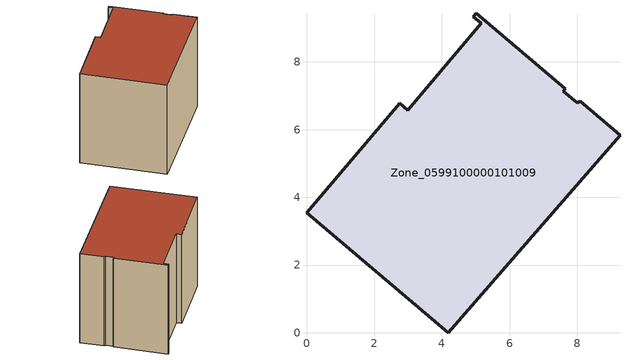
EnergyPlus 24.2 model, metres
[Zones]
Zone_0599100000101009
 floor ground (C_G): 8,6.79 8.08,6.84 9.26,5.84 4.19,0 0,3.55 2.75,6.79 2.99,6.57 5.16,9.14 4.92,9.33 5.01,9.44 7.65,7.21 7.58,7.14 z0
 wall outside (C_F): 7.65,7.21 5.01,9.44 4.92,9.33 5.16,9.14 2.99,6.57 2.75,6.79 0,3.55 4.19,0 9.26,5.84 8.08,6.84 8,6.79 7.58,7.14 7.65,7.21 z0:6.5
 roof outside (C_R): 8.08,6.84 8,6.79 7.58,7.14 7.65,7.21 5.01,9.44 4.92,9.33 5.16,9.14 2.99,6.57 2.75,6.79 0,3.55 4.19,0 9.26,5.84 z6.5
[BUILDING]
Pand.0599100000101009: North Axis=0; Terrain=City; Loads Convergence Tolerance Value=0.04; Temperature Convergence Tolerance Value=0.4; Solar Distribution=FullExterior; Maximum Number of Warmup Days=25; Minimum Number of Warmup Days=1
[Site:Location]
Rotterdam.The.Hague.AP_ZH_NLD Design_Conditions: Latitude=51.96; Longitude=4.45; Time Zone=1; Elevation=-4.5
[SITE:GROUNDTEMPERATURE:BUILDINGSURFACE]
18, 18, 18, 18, 18, 18, 18, 18, 18, 18, 18, 18
[MATERIAL] Thermal Absorptance=0.9; Solar Absorptance=0.7; Visible Absorptance=0.7
Name | Roughness | Thickness | Conductivity | Density | Specific Heat
G.TC.1946 | MediumSmooth | 0.15 | 1 | 540 | 1210
F.TC.1946 | Rough | 0.3 | 0.857143 | 1920 | 840
R.TC.1946 | MediumRough | 0.2 | 0.909091 | 1500 | 1000
[CONSTRUCTION]
C_G: G.TC.1946
C_F: F.TC.1946
C_R: R.TC.1946
[ZONE]
Zone_0599100000101009: Type=1; Multiplier=1; Ceiling Height=Autocalculate; Volume=Autocalculate; Floor Area=autocalculate; Part of Total Floor Area=Yes
[ZONEINFILTRATION:DESIGNFLOWRATE]
Infil_Zone_0599100000101009: Zone or ZoneList or Space or SpaceList=Zone_0599100000101009; Schedule=AlwaysOn; Design Flow Rate Calculation Method=Flow/Area; Flow Rate per Floor Area=0.003; Constant Term Coefficient=1; Temperature Term Coefficient=0; Velocity Term Coefficient=0; Velocity Squared Term Coefficient=0
[HVACTEMPLATE:ZONE:IDEALLOADSAIRSYSTEM]
Zone_0599100000101009: Maximum Heating Supply Air Temperature=50; Minimum Cooling Supply Air Temperature=13; Maximum Heating Supply Air Humidity Ratio=0.0156; Minimum Cooling Supply Air Humidity Ratio=0.0077; Heating Limit=NoLimit; Cooling Limit=NoLimit; Dehumidification Control Type=ConstantSensibleHeatRatio; Cooling Sensible Heat Ratio=0.7; Dehumidification Setpoint=60; Humidification Control Type=None; Humidification Setpoint=30; Outdoor Air Method=None; Outdoor Air Flow Rate per Person=0.00944; Outdoor Air Flow Rate per Zone Floor Area=0; Outdoor Air Flow Rate per Zone=0; Demand Controlled Ventilation Type=None; Outdoor Air Economizer Type=NoEconomizer; Heat Recovery Type=None; Sensible Heat Recovery Effectiveness=0.7; Latent Heat Recovery Effectiveness=0.65
[ZONECONTROL:THERMOSTAT]
ThermostatControl_Zone_0599100000101009: Zone or ZoneList=Zone_0599100000101009; Control Type Schedule=DualSetpointControlType; Control 1=Thermostat_Zone_0599100000101009; Temperature Difference Between Cutout And Setpoint=0
[THERMOSTATSETPOINT:DUALSETPOINT]
Thermostat_Zone_0599100000101009: Heating Setpoint Temperature Schedule=HeatingSetpoint_Zone_0599100000101009; Cooling Setpoint Temperature Schedule=CoolingSetpoint_Zone_0599100000101009
[SCHEDULE:COMPACT]
HeatingSetpoint_Zone_0599100000101009: Through: 12/31, For: AllDays, Until: 24:00, 21
CoolingSetpoint_Zone_0599100000101009: Through: 12/31, For: AllDays, Until: 24:00, 24
DualSetpointControlType: Through: 12/31, For: AllDays, Until: 24:00, 4
AlwaysOn: Through: 12/31, For: AllDays, Until: 24:00, 1
